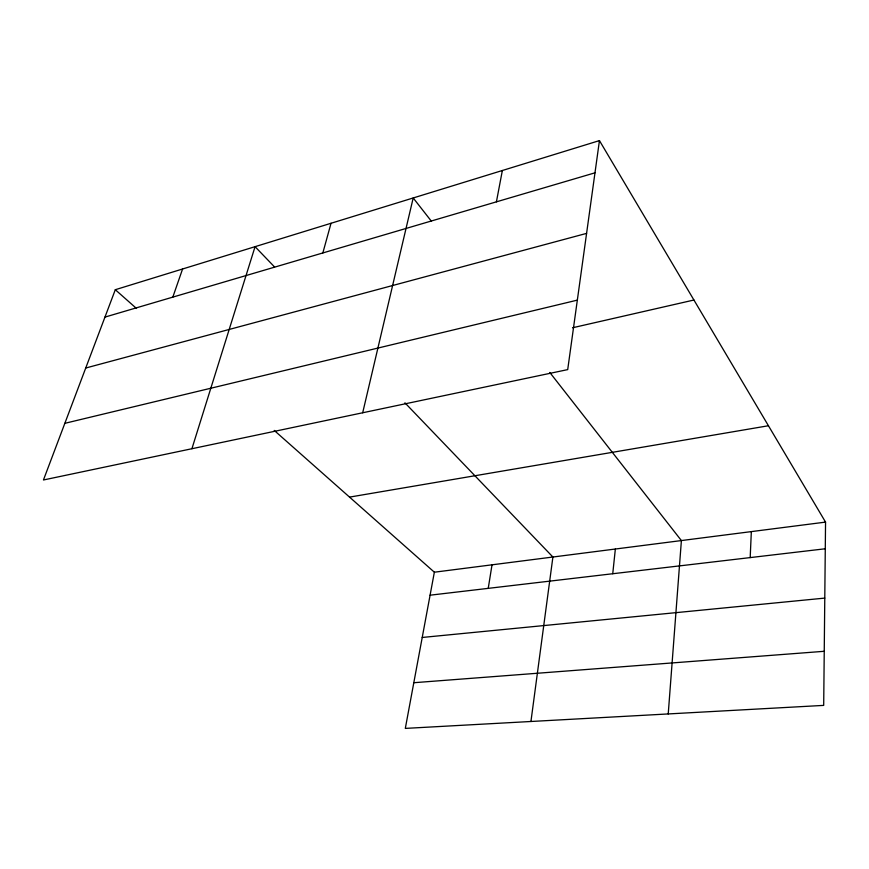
<?xml version="1.0" encoding="UTF-8"?>
<svg xmlns="http://www.w3.org/2000/svg" width="869" height="869" viewBox="0 0 869 869"><rect width="100%" height="100%" fill="white"/><g stroke="black" fill="none" stroke-linecap="round" stroke-linejoin="round"><path stroke-width="1.3" d="M599.447 140.604L567.707 369.607L43.45 479.981L115.305 289.714L599.447 140.604L825.55 522.106L823.693 705.389L405.312 728.396L434.359 572.204L274.235 430.427M750.186 557.594L751.337 531.611M668.228 713.938L681.394 540.572L549.795 372.464M612.743 573.736L615.35 549.023M530.937 721.487L552.901 557.018L404.932 402.825M488.237 588.356L492.017 564.817M496.416 201.836L502.358 170.509M362.688 412.775L413.199 197.969L431.404 221.226M322.844 252.944L331.035 223.268M191.919 448.719L255.062 246.666L274.582 267M172.822 297.122L182.577 268.999M104.964 317.098L594.983 172.822M85.738 368.022L586.586 233.381M64.849 423.322L577.342 300.131M572.519 327.776L693.929 300.022M349.544 497.111L768.435 425.745M434.359 572.204L825.55 522.106M430.09 595.189L825.278 548.774M422.225 637.466L824.779 598.1M413.807 682.719L824.246 651.294M115.305 289.714L136.498 308.473"/></g></svg>
